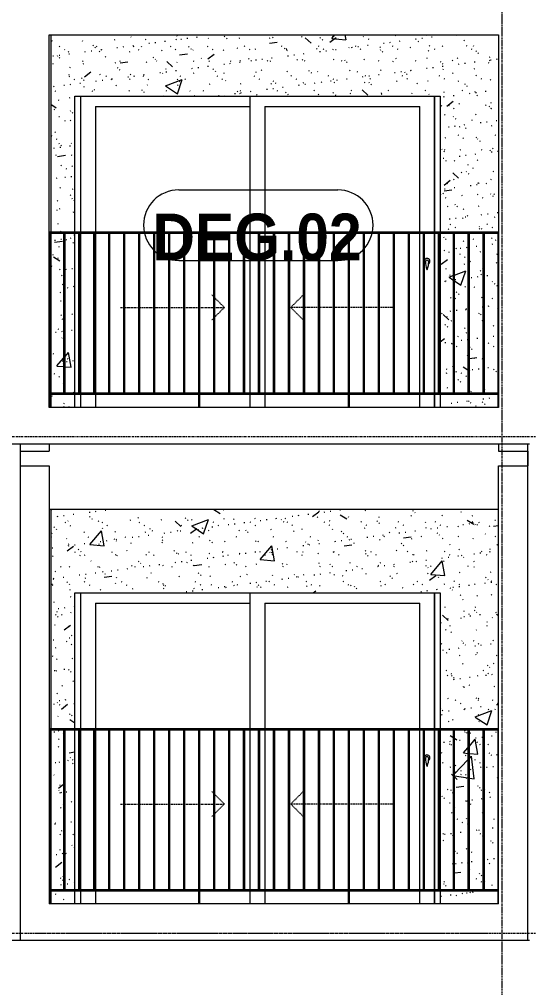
# Model space of a CAD drawing. Header units: millimetres. Extents: x -134153 to 99383, y -5233 to 35400.
# Drawn here: x -103258 to -99773, y 12027 to 18657 of the extents above; entities that cross this region are included whole.
import ezdxf

# ---------------------------------------------------------------- set-up
doc = ezdxf.new("R2010")
doc.units = ezdxf.units.MM
for name, pattern in [('Centre', [31.75, 6.35, -4.7625, 15.875, -4.7625]), ('Dash', [6, 3, -3]), ('Dash 1_8_', [6.35, 3.175, -3.175]), ('Grid Line', [22.225, 12.7, -3.175, 3.175, -3.175])]:
    doc.linetypes.add(name, pattern=pattern)
for name, color, linetype, lineweight in [('0-1', 7, 'Continuous', 5), ('A-AREA', 32, 'Dash 1_8_', 9), ('A-DOOR', 31, 'Continuous', 9), ('A-DOOR-FRAM', 31, 'Continuous', 9), ('A-DOOR-HDLN', 31, 'Dash', 9), ('A-DOOR-IDEN', 31, 'Continuous', 9), ('A-FLOR-HRAL', 11, 'Continuous', 9), ('A-FLOR-LEVL-2', 51, 'Centre', 9), ('A-WALL', 113, 'Continuous', 9), ('A-WALL-PATT-1', 9, 'Continuous', 9), ('I-WALL-1', 7, 'Continuous', 9), ('S-BEAM-1', 7, 'Continuous', 9), ('S-COLS', 52, 'Continuous', 9), ('S-GRID-1', 1, 'Grid Line', 9)]:
    doc.layers.add(name, color=color, linetype=linetype, lineweight=lineweight)
doc.styles.add('Arial_B_2', font='arialbd_0.ttf', dxfattribs={"width": 0.9, "height": 320})
pattern_1 = [(50, (-81864.4, 1200), (1165.978, -102.01), [121.92, -1341.12]), (355, (-81864.4, 1200), (-225.554, 1222.763), [97.536, -1072.896]), (100.451, (-81767.3, 1191.5), (940.433, 1120.746), [103.616, -1139.776]), (46.184, (-81864.4, 1525.1), (1734.906, -269.074), [182.88, -2011.68]), (96.636, (-81719.9, 1502.7), (1519.38, 1583.54), [155.42, -1709.66]), (351.184, (-81864.4, 1525.1), (1519.39, 1583.52), [146.3, -1609.34]), (21, (-81701.9, 1443.8), (970.332, -654.498), [121.92, -1341.12]), (326, (-81701.9, 1443.8), (395.533, 1178.804), [97.536, -1072.896]), (71.451, (-81621, 1389.3), (1365.87, 524.296), [103.616, -1139.776]), (37.5, (-81864.44, 1200), (19.767, 541.153), [53.645, -1006.246, 53.645, -1035.507, -1076.96]), (37.5, (-81864.44, 1200), (19.767, 541.153), [-2149.043, 53.645, -1023.315]), (7.5, (-81864.44, 1200), (427.646, 641.156), [53.645, -567.334, 53.645, -981.862, -410.464]), (7.5, (-81864.44, 1200), (427.646, 641.156), [-1656.486, 53.645, -356.82]), (327.5, (-82226.95, 1200), (867.782, -36.665), [53.645, -352.755, 53.645, -1214.323, -1682.496]), (327.5, (-82226.95, 1200), (867.782, -36.665), [-1674.368, 53.645, -1628.85]), (317.5, (-82389.5, 1200), (948.028, 162.73), [53.645, -474.675, 53.645, -788.416, -1194.816]), (317.5, (-82389.5, 1200), (948.028, 162.73), [-1370.38, 53.645, -1141.17])]
pattern_2 = [(37.5, (-81864.44, 1200), (-5.1206, 156.61216), [5.364, -118.181, 5.364, -132.812, -132.08]), (37.5, (-81864.44, 1200), (-5.1206, 156.61216), [-261.722, 5.364, -126.716]), (7.5, (-81864.44, 1200), (143.847, 229.3842), [5.364, -61.285, 5.364, -105.989, -42.672]), (7.5, (-81864.44, 1200), (143.847, 229.3842), [-178.003, 5.364, -37.308]), (327.5, (-81964.42, 1200), (253.1176, 0.4601), [5.364, -35.276, 5.364, -140.94, -191.008]), (327.5, (-81964.42, 1200), (253.1176, 0.4601), [-186.944, 5.364, -185.644]), (317.5, (-81964.42, 1200), (244.3381, 71.3376), [5.364, -14.956, 5.364, -90.546, -109.728]), (317.5, (-81964.42, 1200), (244.3381, 71.3376), [-116.23, 5.364, -104.364])]

# ---------------------------------------------------------------- blocks, each defined once
blk = doc.blocks.new('NCV_TKTC_KET CAU_rvt-1-TKCS_MẶT ĐỨNG HƯỚNG BẮC')
at = {"layer": 'S-BEAM-1'}
for p, q in [((-99777.7, 15700), (-99777.7, 15600)), ((-99977.7, 15300), (-103052.6, 15300))]:
    blk.add_line(p, q, dxfattribs=at)
blk = doc.blocks.new('NCV_TKTC_TANG 3 - 4_rvt-1-TKCS_MẶT ĐỨNG HƯỚNG BẮC')
at = {"layer": 'A-WALL-PATT-1'}
h = blk.add_hatch(dxfattribs=at)
h.set_pattern_fill('FP_2', color=256, style=0, pattern_type=2)
h.set_pattern_definition(pattern_1)
h.paths.add_polyline_path([(-99982.6, 12600), (-99982.6, 12690), (-100377.6, 12690), (-100377.6, 12600), (-100003.9, 12600)])
h.paths.add_polyline_path([(-103042.6, 12600), (-102877.6, 12600), (-102877.6, 12690), (-103042.6, 12690)])
h.paths.add_polyline_path([(-102945.1, 12700), (-102877.6, 12700), (-102877.6, 13790), (-102945.1, 13790), (-102945.1, 13140.8)])
h.paths.add_polyline_path([(-100021.4, 12700), (-99982.6, 12700), (-99982.6, 13790), (-100075.1, 13790), (-100075.1, 12700), (-100030.3, 12700)])
h.paths.add_polyline_path([(-102955.1, 12700), (-102955.1, 13790), (-103042.6, 13790), (-103042.6, 12700), (-103024.5, 12700)])
h.paths.add_polyline_path([(-100377.6, 12700), (-100290.1, 12700), (-100290.1, 13790), (-100377.6, 13790), (-100377.6, 13140.8)])
h.paths.add_polyline_path([(-100187.6, 12700), (-100187.6, 13790), (-100280.1, 13790), (-100280.1, 12700)])
h.paths.add_polyline_path([(-100177.6, 12700), (-100085.1, 12700), (-100085.1, 13790), (-100177.6, 13790), (-100177.6, 13140.8)])
h.paths.add_polyline_path([(-102944.9, 13800), (-102877.6, 13800), (-102877.6, 14730), (-100377.6, 14730), (-100377.6, 13800), (-99977.6, 13800), (-99977.7, 15300), (-103042.6, 15300), (-103042.6, 13800)])
h = blk.add_hatch(dxfattribs=at)
h.set_pattern_fill('FP_3', color=256, style=0, pattern_type=2)
h.set_pattern_definition(pattern_2)
h.paths.add_polyline_path([(-99982.6, 12600), (-99982.6, 12690), (-100377.6, 12690), (-100377.6, 12600), (-100003.9, 12600)])
h.paths.add_polyline_path([(-103042.6, 12600), (-102877.6, 12600), (-102877.6, 12690), (-103042.6, 12690)])
h.paths.add_polyline_path([(-102945.1, 12700), (-102877.6, 12700), (-102877.6, 13790), (-102945.1, 13790), (-102945.1, 13140.8)])
h.paths.add_polyline_path([(-100021.4, 12700), (-99982.6, 12700), (-99982.6, 13790), (-100075.1, 13790), (-100075.1, 12700), (-100030.3, 12700)])
h.paths.add_polyline_path([(-102955.1, 12700), (-102955.1, 13790), (-103042.6, 13790), (-103042.6, 12700), (-103024.5, 12700)])
h.paths.add_polyline_path([(-100377.6, 12700), (-100290.1, 12700), (-100290.1, 13790), (-100377.6, 13790), (-100377.6, 13140.8)])
h.paths.add_polyline_path([(-100187.6, 12700), (-100187.6, 13790), (-100280.1, 13790), (-100280.1, 12700)])
h.paths.add_polyline_path([(-100177.6, 12700), (-100085.1, 12700), (-100085.1, 13790), (-100177.6, 13790), (-100177.6, 13140.8)])
h.paths.add_polyline_path([(-102944.9, 13800), (-102877.6, 13800), (-102877.6, 14730), (-100377.6, 14730), (-100377.6, 13800), (-99977.6, 13800), (-99977.7, 15300), (-103042.6, 15300), (-103042.6, 13800)])
at = {"layer": 'I-WALL-1'}
for p, q in [((-103042.6, 15300), (-103042.6, 13800)), ((-102877.6, 13800), (-102877.6, 14730)), ((-102877.6, 14730), (-100377.6, 14730)), ((-100377.6, 14730), (-100377.6, 13800)), ((-103042.6, 13790), (-103042.6, 12700)), ((-102877.6, 12700), (-102877.6, 13790)), ((-100377.6, 13790), (-100377.6, 12700)), ((-103042.6, 12690), (-103042.6, 12600)), ((-102877.6, 12600), (-102877.6, 12690)), ((-100377.6, 12690), (-100377.6, 12600))]:
    blk.add_line(p, q, dxfattribs=at)
blk = doc.blocks.new('NCV_TKTC_TANG 5_rvt-1-TKCS_MẶT ĐỨNG HƯỚNG BẮC')
at = {"layer": 'A-WALL-PATT-1'}
h = blk.add_hatch(dxfattribs=at)
h.set_pattern_fill('FP_2', color=256, style=0, pattern_type=2)
h.set_pattern_definition(pattern_1)
h.paths.add_polyline_path([(-99982.6, 16000), (-99982.6, 16090), (-100377.6, 16090), (-100377.6, 16000), (-100003.9, 16000)])
h.paths.add_polyline_path([(-103042.6, 16000), (-102877.6, 16000), (-102877.6, 16090), (-103042.6, 16090), (-103042.6, 16012.5)])
h.paths.add_polyline_path([(-100280.1, 16100), (-100187.6, 16100), (-100187.6, 17190), (-100280.1, 17190), (-100280.1, 16452.7)])
h.paths.add_polyline_path([(-100177.6, 16100), (-100085.1, 16100), (-100085.1, 17190), (-100177.6, 17190), (-100177.6, 16452.7)])
h.paths.add_polyline_path([(-100075.1, 16100), (-99982.6, 16100), (-99982.6, 17190), (-100075.1, 17190), (-100075.1, 16361.5)])
h.paths.add_polyline_path([(-102972.6, 16100), (-102955.1, 16100), (-102955.1, 17190), (-103042.6, 17190), (-103042.6, 16100), (-103024.5, 16100)])
h.paths.add_polyline_path([(-100377.6, 16100), (-100290.1, 16100), (-100290.1, 17190), (-100377.6, 17190), (-100377.6, 16452.7)])
h.paths.add_polyline_path([(-102877.6, 16100), (-102877.6, 17190), (-102945.1, 17190), (-102945.1, 16100)])
h.paths.add_polyline_path([(-103042.6, 17200), (-102877.6, 17200), (-102877.6, 18130), (-100377.6, 18130), (-100377.6, 17200), (-99977.6, 17200), (-99977.6, 18550), (-103042.6, 18550), (-103042.6, 17556.7)])
h = blk.add_hatch(dxfattribs=at)
h.set_pattern_fill('FP_3', color=256, style=0, pattern_type=2)
h.set_pattern_definition(pattern_2)
h.paths.add_polyline_path([(-99982.6, 16000), (-99982.6, 16090), (-100377.6, 16090), (-100377.6, 16000), (-100003.9, 16000)])
h.paths.add_polyline_path([(-103042.6, 16000), (-102877.6, 16000), (-102877.6, 16090), (-103042.6, 16090), (-103042.6, 16012.5)])
h.paths.add_polyline_path([(-100280.1, 16100), (-100187.6, 16100), (-100187.6, 17190), (-100280.1, 17190), (-100280.1, 16452.7)])
h.paths.add_polyline_path([(-100177.6, 16100), (-100085.1, 16100), (-100085.1, 17190), (-100177.6, 17190), (-100177.6, 16452.7)])
h.paths.add_polyline_path([(-100075.1, 16100), (-99982.6, 16100), (-99982.6, 17190), (-100075.1, 17190), (-100075.1, 16361.5)])
h.paths.add_polyline_path([(-102972.6, 16100), (-102955.1, 16100), (-102955.1, 17190), (-103042.6, 17190), (-103042.6, 16100), (-103024.5, 16100)])
h.paths.add_polyline_path([(-100377.6, 16100), (-100290.1, 16100), (-100290.1, 17190), (-100377.6, 17190), (-100377.6, 16452.7)])
h.paths.add_polyline_path([(-102877.6, 16100), (-102877.6, 17190), (-102945.1, 17190), (-102945.1, 16100)])
h.paths.add_polyline_path([(-103042.6, 17200), (-102877.6, 17200), (-102877.6, 18130), (-100377.6, 18130), (-100377.6, 17200), (-99977.6, 17200), (-99977.6, 18550), (-103042.6, 18550), (-103042.6, 17556.7)])
at = {"layer": 'I-WALL-1'}
for p, q in [((-103042.6, 18550), (-103042.6, 17200)), ((-102877.6, 17200), (-102877.6, 18130)), ((-102877.6, 18130), (-100377.6, 18130)), ((-100377.6, 18130), (-100377.6, 17200)), ((-103042.6, 17190), (-103042.6, 16100)), ((-102877.6, 16100), (-102877.6, 17190)), ((-100377.6, 17190), (-100377.6, 16100)), ((-103042.6, 16090), (-103042.6, 16000)), ((-102877.6, 16000), (-102877.6, 16090)), ((-100377.6, 16090), (-100377.6, 16000))]:
    blk.add_line(p, q, dxfattribs=at)
blk = doc.blocks.new('DEG_02-DEG_03 - DEG_02-2500x2400mm-CỬA ĐI 02 CÁNH TRƯỢT-V23-TKCS_MẶT ĐỨNG HƯỚNG BẮC')
at = {"layer": 'A-DOOR'}
for p, q in [((-101677.6, 10400), (-101677.6, 11330)), ((-100417.6, 11330), (-100417.6, 10400)), ((-102737.6, 11260), (-102737.6, 10400)), ((-102737.6, 11260), (-101677.6, 11260)), ((-101577.6, 11260), (-101577.6, 10400)), ((-101577.6, 11260), (-100517.6, 11260)), ((-100517.6, 10400), (-100517.6, 11260)), ((-102737.6, 10390), (-102737.6, 9300)), ((-101677.6, 9300), (-101677.6, 10390)), ((-101577.6, 10390), (-101577.6, 9300)), ((-100517.6, 9300), (-100517.6, 10390)), ((-100417.6, 10390), (-100417.6, 9300)), ((-102737.6, 9290), (-102737.6, 9200)), ((-101677.6, 9200), (-101677.6, 9290)), ((-101577.6, 9290), (-101577.6, 9200)), ((-100517.6, 9200), (-100517.6, 9290)), ((-100417.6, 9290), (-100417.6, 9200))]:
    blk.add_line(p, q, dxfattribs=at)
at = {"layer": 'A-DOOR', "flags": 128}
blk.add_lwpolyline([(-100466.1, 10208.7), (-100466.1, 10208.7), (-100466.1, 10208.7), (-100466.1, 10208.7), (-100466.1, 10208.7), (-100466.1, 10208.7), (-100466.1, 10208.7), (-100466.2, 10208.7), (-100466.2, 10208.7), (-100466.2, 10208.7), (-100466.2, 10208.7), (-100466.3, 10208.7), (-100466.3, 10208.7), (-100466.3, 10208.7), (-100466.4, 10208.7), (-100466.4, 10208.7), (-100466.4, 10208.7), (-100466.5, 10208.7), (-100466.5, 10208.7), (-100466.6, 10208.7), (-100466.6, 10208.7), (-100466.7, 10208.7), (-100466.7, 10208.7), (-100466.8, 10208.7), (-100466.8, 10208.7), (-100466.9, 10208.7), (-100466.9, 10208.7), (-100467, 10208.7), (-100467, 10208.7), (-100467.1, 10208.7), (-100467.1, 10208.7), (-100467.2, 10208.7), (-100467.3, 10208.7), (-100467.3, 10208.7), (-100467.4, 10208.7), (-100467.4, 10208.7), (-100467.5, 10208.7), (-100467.5, 10208.7), (-100467.6, 10208.7), (-100467.7, 10208.7), (-100467.7, 10208.7), (-100467.8, 10208.7), (-100467.8, 10208.7), (-100467.9, 10208.7), (-100468, 10208.7), (-100468, 10208.7), (-100468.1, 10208.7), (-100468.1, 10208.7), (-100468.2, 10208.7), (-100468.2, 10208.7), (-100468.3, 10208.7), (-100468.3, 10208.7), (-100468.4, 10208.7), (-100468.4, 10208.7), (-100468.5, 10208.7), (-100468.5, 10208.7), (-100468.6, 10208.7), (-100468.6, 10208.7), (-100468.7, 10208.7), (-100468.7, 10208.7), (-100468.7, 10208.7), (-100468.8, 10208.7), (-100468.8, 10208.7), (-100468.8, 10208.7), (-100468.9, 10208.7), (-100468.9, 10208.7), (-100468.9, 10208.7), (-100469, 10208.7), (-100469, 10208.7), (-100469, 10208.7), (-100469, 10208.7), (-100469, 10208.7), (-100469, 10208.7), (-100469, 10208.7), (-100469.1, 10208.7), (-100469.1, 10208.7)], dxfattribs=at)
at = {"layer": 'A-DOOR'}
for centre, radius, start, end in [((-100467.6, 10200), 20, 0, 150), ((-100467.6, 10200), 20, 210, 240), ((-100469.1, 10199.2), 9.45, 90, 180), ((-100313.8, 10199.2), 164.8, 180, 199.13397), ((-100467.2, 10146), 2.34, 199.13397, 261.03098), ((-100467.9, 10146), 2.34, 278.96902, 340.86603), ((-100466.1, 10199.2), 9.45, 0, 90), ((-100621.4, 10199.2), 164.8, 340.86603, 0), ((-100467.6, 10200), 20, 300, 0)]:
    blk.add_arc(centre, radius, start, end, dxfattribs=at)
at = {"layer": 'A-DOOR-FRAM'}
for p, q in [((-102837.6, 10400), (-102837.6, 11330)), ((-100417.6, 10400), (-100417.6, 11330)), ((-102837.6, 9300), (-102837.6, 10390)), ((-100417.6, 9300), (-100417.6, 10390)), ((-102837.6, 9200), (-102837.6, 9290)), ((-100417.6, 9200), (-100417.6, 9290))]:
    blk.add_line(p, q, dxfattribs=at)
at = {"layer": 'A-DOOR-HDLN'}
for p, q in [((-101930.1, 9959.5), (-101939.7, 9969.1)), ((-101854.8, 9884.2), (-101920.1, 9949.5)), ((-101400.3, 9884.2), (-101315.5, 9969.1)), ((-102564.8, 9884.2), (-102545.1, 9884.2)), ((-102535.1, 9884.2), (-102442.6, 9884.2)), ((-102432.6, 9884.2), (-102340.1, 9884.2)), ((-102330.1, 9884.2), (-102237.6, 9884.2)), ((-102227.6, 9884.2), (-102135.1, 9884.2)), ((-102125.1, 9884.2), (-102032.6, 9884.2)), ((-102022.6, 9884.2), (-101930.1, 9884.2)), ((-101854.8, 9884.2), (-101920.1, 9819)), ((-101920.1, 9884.2), (-101854.8, 9884.2)), ((-101400.3, 9884.2), (-101315.5, 9799.4)), ((-101315.1, 9884.2), (-101400.3, 9884.2)), ((-101212.6, 9884.2), (-101305.1, 9884.2)), ((-101110.1, 9884.2), (-101202.6, 9884.2)), ((-101007.6, 9884.2), (-101100.1, 9884.2)), ((-100905.1, 9884.2), (-100997.6, 9884.2)), ((-100802.6, 9884.2), (-100895.1, 9884.2)), ((-100700.1, 9884.2), (-100792.6, 9884.2)), ((-101930.1, 9809), (-101939.7, 9799.4))]:
    blk.add_line(p, q, dxfattribs=at)
blk = doc.blocks.new('Railing - 10mm-1251313-TKCS_MẶT ĐỨNG HƯỚNG BẮC')
at = {"layer": 'A-FLOR-HRAL'}
for p, q in [((-60830.064287, 5900), (-60830.064287, 6990)), ((-60820.064287, 6990), (-60820.064287, 5900))]:
    blk.add_line(p, q, dxfattribs=at)
blk = doc.blocks.new('Railing - 50 x 10mm-1251315-TKCS_MẶT ĐỨNG HƯỚNG BẮC')
at = {"layer": 'A-FLOR-HRAL'}
for p, q in [((-59897.564287, 6990), (-59907.564287, 6990)), ((-59907.564287, 5800), (-59907.564287, 6990)), ((-59897.564287, 6990), (-59897.564287, 5800))]:
    blk.add_line(p, q, dxfattribs=at)
blk = doc.blocks.new('Railing - 50 x 10mm-1251311-TKCS_MẶT ĐỨNG HƯỚNG BẮC')
at = {"layer": 'A-FLOR-HRAL'}
for q in [(-60927.564287, 6990), (-60922.564287, 5800)]:
    blk.add_line((-60922.564287, 6990), q, dxfattribs=at)
blk = doc.blocks.new('Railing - 50 x 10mm-V55-TKCS_MẶT ĐỨNG HƯỚNG BẮC')
at = {"layer": 'A-FLOR-HRAL'}
for p in [(-57852.564287, 6990), (-57857.564287, 5800)]:
    blk.add_line(p, (-57857.564287, 6990), dxfattribs=at)
blk = doc.blocks.new('Railing - Railing-3262216-TKCS_MẶT ĐỨNG HƯỚNG BẮC')
at = {"layer": 'A-FLOR-HRAL'}
for p, q in [((-103052.6, 16100), (-99977.6, 16100)), ((-103052.6, 16090), (-99977.6, 16090))]:
    blk.add_line(p, q, dxfattribs=at)
at = {"extrusion": (0, 0, -1), "zscale": -1}
for name, p in [('Railing - 50 x 10mm-V55-TKCS_MẶT ĐỨNG HƯỚNG BẮC', (160905.1, 10200)), ('Railing - 10mm-1251313-TKCS_MẶT ĐỨNG HƯỚNG BẮC', (163775.1, 10200)), ('Railing - 10mm-1251313-TKCS_MẶT ĐỨNG HƯỚNG BẮC', (163672.6, 10200)), ('Railing - 10mm-1251313-TKCS_MẶT ĐỨNG HƯỚNG BẮC', (163570.1, 10200)), ('Railing - 10mm-1251313-TKCS_MẶT ĐỨNG HƯỚNG BẮC', (163467.6, 10200)), ('Railing - 10mm-1251313-TKCS_MẶT ĐỨNG HƯỚNG BẮC', (163365.1, 10200)), ('Railing - 10mm-1251313-TKCS_MẶT ĐỨNG HƯỚNG BẮC', (163262.6, 10200)), ('Railing - 10mm-1251313-TKCS_MẶT ĐỨNG HƯỚNG BẮC', (163160.1, 10200)), ('Railing - 10mm-1251313-TKCS_MẶT ĐỨNG HƯỚNG BẮC', (163057.6, 10200)), ('Railing - 10mm-1251313-TKCS_MẶT ĐỨNG HƯỚNG BẮC', (162955.1, 10200)), ('Railing - 50 x 10mm-1251315-TKCS_MẶT ĐỨNG HƯỚNG BẮC', (161930.1, 10200)), ('Railing - 10mm-1251313-TKCS_MẶT ĐỨNG HƯỚNG BẮC', (162750.1, 10200)), ('Railing - 10mm-1251313-TKCS_MẶT ĐỨNG HƯỚNG BẮC', (162647.6, 10200)), ('Railing - 10mm-1251313-TKCS_MẶT ĐỨNG HƯỚNG BẮC', (162545.1, 10200)), ('Railing - 10mm-1251313-TKCS_MẶT ĐỨNG HƯỚNG BẮC', (162442.6, 10200)), ('Railing - 10mm-1251313-TKCS_MẶT ĐỨNG HƯỚNG BẮC', (162340.1, 10200)), ('Railing - 10mm-1251313-TKCS_MẶT ĐỨNG HƯỚNG BẮC', (162237.6, 10200)), ('Railing - 10mm-1251313-TKCS_MẶT ĐỨNG HƯỚNG BẮC', (162135.1, 10200)), ('Railing - 10mm-1251313-TKCS_MẶT ĐỨNG HƯỚNG BẮC', (162032.6, 10200)), ('Railing - 10mm-1251313-TKCS_MẶT ĐỨNG HƯỚNG BẮC', (161930.1, 10200)), ('Railing - 50 x 10mm-1251315-TKCS_MẶT ĐỨNG HƯỚNG BẮC', (160905.1, 10200)), ('Railing - 10mm-1251313-TKCS_MẶT ĐỨNG HƯỚNG BẮC', (161725.1, 10200)), ('Railing - 10mm-1251313-TKCS_MẶT ĐỨNG HƯỚNG BẮC', (161622.6, 10200)), ('Railing - 10mm-1251313-TKCS_MẶT ĐỨNG HƯỚNG BẮC', (161520.1, 10200)), ('Railing - 10mm-1251313-TKCS_MẶT ĐỨNG HƯỚNG BẮC', (161417.6, 10200)), ('Railing - 10mm-1251313-TKCS_MẶT ĐỨNG HƯỚNG BẮC', (161315.1, 10200)), ('Railing - 10mm-1251313-TKCS_MẶT ĐỨNG HƯỚNG BẮC', (161212.6, 10200)), ('Railing - 10mm-1251313-TKCS_MẶT ĐỨNG HƯỚNG BẮC', (161110.1, 10200)), ('Railing - 10mm-1251313-TKCS_MẶT ĐỨNG HƯỚNG BẮC', (161007.6, 10200)), ('Railing - 10mm-1251313-TKCS_MẶT ĐỨNG HƯỚNG BẮC', (160905.1, 10200)), ('Railing - 50 x 10mm-1251311-TKCS_MẶT ĐỨNG HƯỚNG BẮC', (160905.1, 10200))]:
    blk.add_blockref(name, p, dxfattribs=at)
blk = doc.blocks.new('Top Rail Type - Top Rail_Internal_-3262217-TKCS_MẶT ĐỨNG HƯỚNG BẮC')
at = {"layer": 'A-FLOR-HRAL'}
for p, q in [((-99977.564287, 17200), (-103052.564287, 17200)), ((-99977.564287, 17190), (-103052.564287, 17190))]:
    blk.add_line(p, q, dxfattribs=at)
blk = doc.blocks.new('Railing - Railing-3817267-TKCS_MẶT ĐỨNG HƯỚNG BẮC')
at = {"layer": 'A-FLOR-HRAL'}
for p, q in [((-103052.6, 12700), (-99977.6, 12700)), ((-103052.6, 12690), (-99977.6, 12690))]:
    blk.add_line(p, q, dxfattribs=at)
at = {"extrusion": (0, 0, -1), "zscale": -1}
for name, p in [('Railing - 50 x 10mm-V55-TKCS_MẶT ĐỨNG HƯỚNG BẮC', (160905.1, 6800)), ('Railing - 10mm-1251313-TKCS_MẶT ĐỨNG HƯỚNG BẮC', (163775.1, 6800)), ('Railing - 10mm-1251313-TKCS_MẶT ĐỨNG HƯỚNG BẮC', (163672.6, 6800)), ('Railing - 10mm-1251313-TKCS_MẶT ĐỨNG HƯỚNG BẮC', (163570.1, 6800)), ('Railing - 10mm-1251313-TKCS_MẶT ĐỨNG HƯỚNG BẮC', (163467.6, 6800)), ('Railing - 10mm-1251313-TKCS_MẶT ĐỨNG HƯỚNG BẮC', (163365.1, 6800)), ('Railing - 10mm-1251313-TKCS_MẶT ĐỨNG HƯỚNG BẮC', (163262.6, 6800)), ('Railing - 10mm-1251313-TKCS_MẶT ĐỨNG HƯỚNG BẮC', (163160.1, 6800)), ('Railing - 10mm-1251313-TKCS_MẶT ĐỨNG HƯỚNG BẮC', (163057.6, 6800)), ('Railing - 10mm-1251313-TKCS_MẶT ĐỨNG HƯỚNG BẮC', (162955.1, 6800)), ('Railing - 50 x 10mm-1251315-TKCS_MẶT ĐỨNG HƯỚNG BẮC', (161930.1, 6800)), ('Railing - 10mm-1251313-TKCS_MẶT ĐỨNG HƯỚNG BẮC', (162750.1, 6800)), ('Railing - 10mm-1251313-TKCS_MẶT ĐỨNG HƯỚNG BẮC', (162647.6, 6800)), ('Railing - 10mm-1251313-TKCS_MẶT ĐỨNG HƯỚNG BẮC', (162545.1, 6800)), ('Railing - 10mm-1251313-TKCS_MẶT ĐỨNG HƯỚNG BẮC', (162442.6, 6800)), ('Railing - 10mm-1251313-TKCS_MẶT ĐỨNG HƯỚNG BẮC', (162340.1, 6800)), ('Railing - 10mm-1251313-TKCS_MẶT ĐỨNG HƯỚNG BẮC', (162237.6, 6800)), ('Railing - 10mm-1251313-TKCS_MẶT ĐỨNG HƯỚNG BẮC', (162135.1, 6800)), ('Railing - 10mm-1251313-TKCS_MẶT ĐỨNG HƯỚNG BẮC', (162032.6, 6800)), ('Railing - 10mm-1251313-TKCS_MẶT ĐỨNG HƯỚNG BẮC', (161930.1, 6800)), ('Railing - 50 x 10mm-1251315-TKCS_MẶT ĐỨNG HƯỚNG BẮC', (160905.1, 6800)), ('Railing - 10mm-1251313-TKCS_MẶT ĐỨNG HƯỚNG BẮC', (161725.1, 6800)), ('Railing - 10mm-1251313-TKCS_MẶT ĐỨNG HƯỚNG BẮC', (161622.6, 6800)), ('Railing - 10mm-1251313-TKCS_MẶT ĐỨNG HƯỚNG BẮC', (161520.1, 6800)), ('Railing - 10mm-1251313-TKCS_MẶT ĐỨNG HƯỚNG BẮC', (161417.6, 6800)), ('Railing - 10mm-1251313-TKCS_MẶT ĐỨNG HƯỚNG BẮC', (161315.1, 6800)), ('Railing - 10mm-1251313-TKCS_MẶT ĐỨNG HƯỚNG BẮC', (161212.6, 6800)), ('Railing - 10mm-1251313-TKCS_MẶT ĐỨNG HƯỚNG BẮC', (161110.1, 6800)), ('Railing - 10mm-1251313-TKCS_MẶT ĐỨNG HƯỚNG BẮC', (161007.6, 6800)), ('Railing - 10mm-1251313-TKCS_MẶT ĐỨNG HƯỚNG BẮC', (160905.1, 6800)), ('Railing - 50 x 10mm-1251311-TKCS_MẶT ĐỨNG HƯỚNG BẮC', (160905.1, 6800))]:
    blk.add_blockref(name, p, dxfattribs=at)
blk = doc.blocks.new('Top Rail Type - Top Rail_Internal_-3817268-TKCS_MẶT ĐỨNG HƯỚNG BẮC')
at = {"layer": 'A-FLOR-HRAL'}
for p, q in [((-99977.564287, 13800), (-103052.564287, 13800)), ((-99977.564287, 13790), (-103052.564287, 13790))]:
    blk.add_line(p, q, dxfattribs=at)
blk = doc.blocks.new('STN_Door Tag - STN_Door Tag-1788670-TKCS_MẶT ĐỨNG HƯỚNG BẮC')
at = {"layer": 'A-DOOR-IDEN'}
for p, q in [((-102166.7, 10689.1), (-101078.6, 10689.1)), ((-102166.7, 10206.1), (-101078.6, 10206.1))]:
    blk.add_line(p, q, dxfattribs=at)
for centre, start, end in [((-102166.7, 10447.6), 90, 270), ((-101078.6, 10447.6), 270, 90)]:
    blk.add_arc(centre, 241.5, start, end, dxfattribs=at)

msp = doc.modelspace()

# ---------------------------------------------------------------- linework, layer by layer
at = {"layer": 'A-AREA'}
msp.add_line((-103152.6, 12400), (-100052.6, 12400), dxfattribs=at)
at = {"layer": 'A-FLOR-LEVL-2'}
for p, q in [((-134152.6, 15800), (-25724.3, 15800)), ((-134152.6, 12400), (-25724.3, 12400))]:
    msp.add_line(p, q, dxfattribs=at)
at = {"layer": 'A-WALL'}
for p, q in [((-103052.6, 18550), (-99977.6, 18550)), ((-103052.6, 16000), (-103052.6, 18550)), ((-99977.6, 18550), (-99977.6, 16000)), ((-99977.6, 16000), (-103052.6, 16000)), ((-114542.6, 15750), (-99767.6, 15750)), ((-103252.6, 15750), (-103252.6, 12350)), ((-99777.6, 12350), (-99777.6, 15750)), ((-103252.6, 15600), (-103052.6, 15600)), ((-103052.6, 15600), (-103052.6, 12600)), ((-99977.6, 12600), (-99977.6, 15600)), ((-99977.6, 15600), (-99777.6, 15600)), ((-99977.6, 12600), (-103052.6, 12600)), ((-99767.6, 12350), (-114542.6, 12350))]:
    msp.add_line(p, q, dxfattribs=at)
at = {"layer": 'S-COLS'}
for p, q in [((-103052.6, 15750), (-103052.6, 15700)), ((-99977.6, 15750), (-99977.6, 15700)), ((-103252.6, 15700), (-103052.6, 15700)), ((-99977.6, 15700), (-99777.6, 15700))]:
    msp.add_line(p, q, dxfattribs=at)
at = {"layer": 'S-GRID-1'}
msp.add_line((-99952.6, 207.3), (-99952.6, 30285.9), dxfattribs=at)

# ---------------------------------------------------------------- block references
at = {"layer": '0-1'}
for name in ['NCV_TKTC_KET CAU_rvt-1-TKCS_MẶT ĐỨNG HƯỚNG BẮC', 'NCV_TKTC_TANG 5_rvt-1-TKCS_MẶT ĐỨNG HƯỚNG BẮC', 'NCV_TKTC_TANG 3 - 4_rvt-1-TKCS_MẶT ĐỨNG HƯỚNG BẮC']:
    msp.add_blockref(name, (0, 0), dxfattribs=at)
at = {"layer": 'A-DOOR'}
for p in [(0, 6800), (0, 3400)]:
    msp.add_blockref('DEG_02-DEG_03 - DEG_02-2500x2400mm-CỬA ĐI 02 CÁNH TRƯỢT-V23-TKCS_MẶT ĐỨNG HƯỚNG BẮC', p, dxfattribs=at)
at = {"layer": 'A-DOOR-IDEN'}
msp.add_blockref('STN_Door Tag - STN_Door Tag-1788670-TKCS_MẶT ĐỨNG HƯỚNG BẮC', (0, 6800), dxfattribs=at)
at = {"layer": 'A-FLOR-HRAL'}
for name in ['Top Rail Type - Top Rail_Internal_-3262217-TKCS_MẶT ĐỨNG HƯỚNG BẮC', 'Railing - Railing-3262216-TKCS_MẶT ĐỨNG HƯỚNG BẮC', 'Top Rail Type - Top Rail_Internal_-3817268-TKCS_MẶT ĐỨNG HƯỚNG BẮC', 'Railing - Railing-3817267-TKCS_MẶT ĐỨNG HƯỚNG BẮC']:
    msp.add_blockref(name, (0, 0), dxfattribs=at)

# ---------------------------------------------------------------- texts
at = {"layer": 'A-DOOR-IDEN', "insert": (-101630.8, 17164.6), "char_height": 320, "width": 1467.36, "attachment_point": 5, "line_spacing_factor": 0.936439, "style": 'Arial_B_2'}
msp.add_mtext('\\pt7.2,14.4,21.6,28.8,36,43.2,50.4,57.6,64.8,72,79.2,86.4,93.6,100.8,108,115.2,122.4,129.6,136.8,144,151.2,158.4,165.6,172.8,180,187.2,194.4,201.6,208.8,216,223.2,230.4;DEG.02', dxfattribs=at)

doc.saveas('drawing.dxf')
